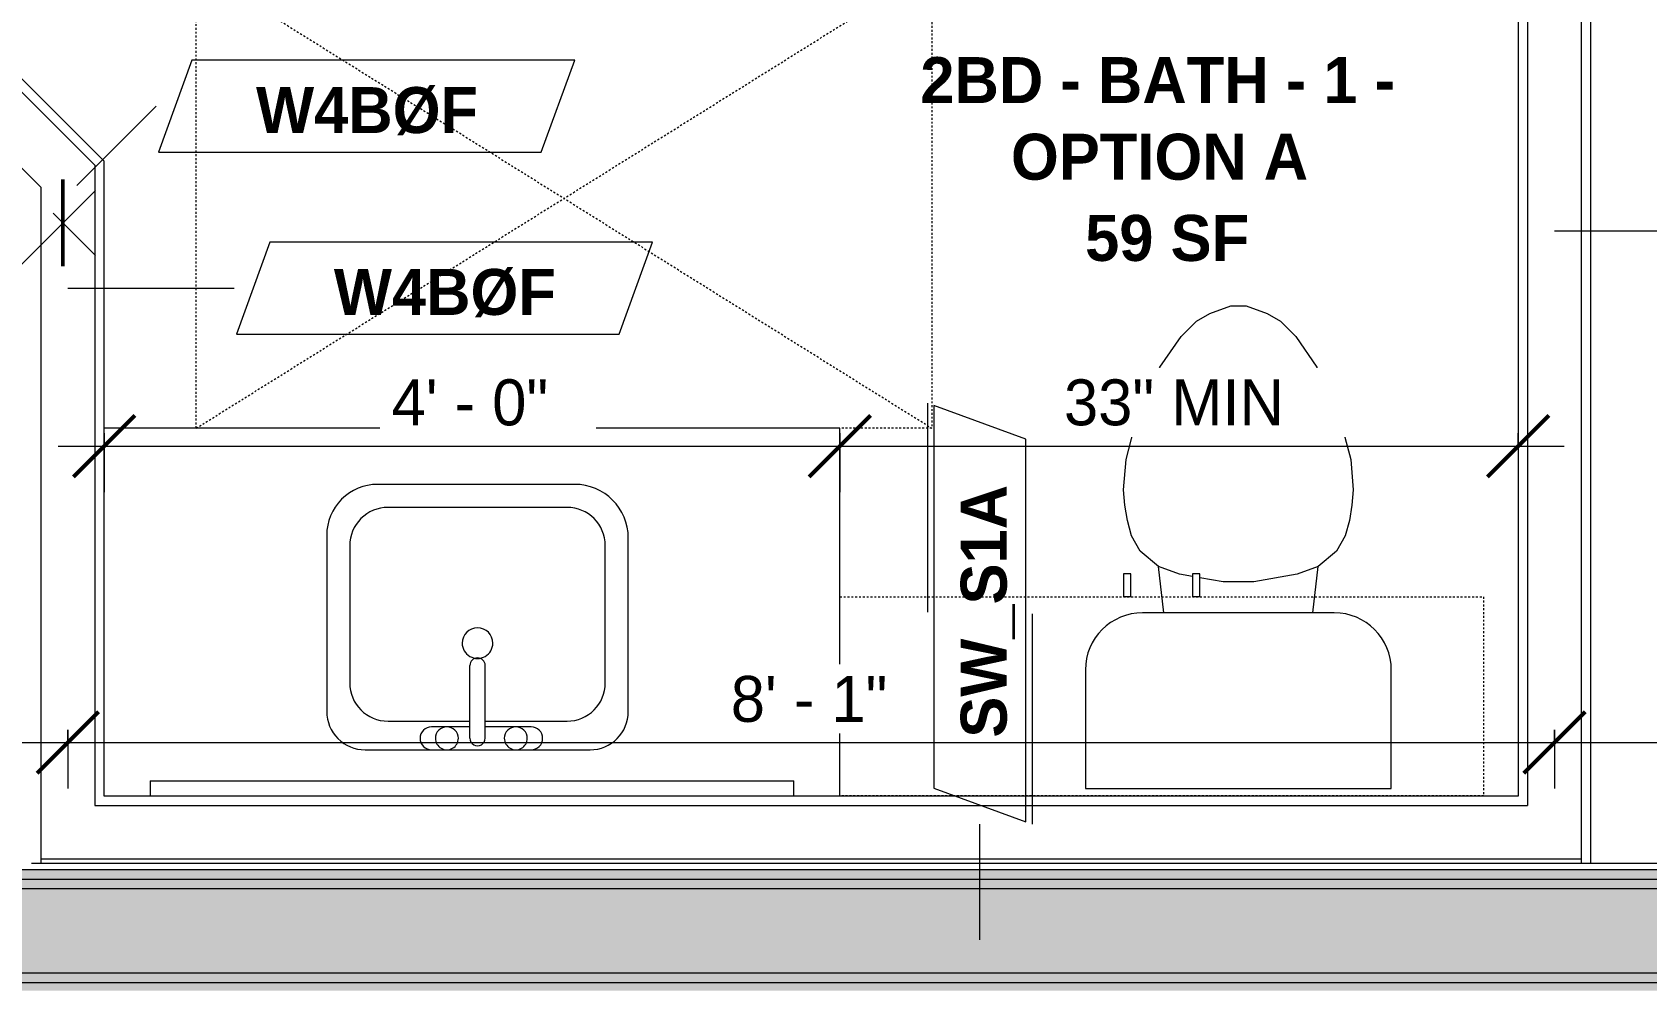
# Model space of a CAD drawing. Header units: inches. Extents: x -4058 to -1781, y 9814 to 12264.
# Drawn here: x -2380.9 to -2275.6, y 11679.5 to 11741.6 of the extents above; entities that cross this region are included whole.
import ezdxf

# ---------------------------------------------------------------- set-up
doc = ezdxf.new("R2010")
doc.units = ezdxf.units.IN
doc.header["$MEASUREMENT"] = 0
doc.linetypes.add('Dash', pattern=[0.25, 0.125, -0.125])
for name, color, linetype, lineweight in [('0-1', 7, 'Continuous', 5), ('A-ANNO-DIMS', 211, 'Continuous', 9), ('A-ANNO-DIMS-32', 211, 'Continuous', 9), ('A-AREA-IDEN', 2, 'Continuous', 9), ('A-DOOR-2', 31, 'Continuous', 9), ('A-FLOR-2', 192, 'Continuous', 9), ('A-GENM', 5, 'Continuous', 9), ('A-GENM-2', 147, 'Dash', 9), ('A-WALL-1', 7, 'Continuous', 9), ('A-WALL-2', 113, 'Continuous', 9), ('A-WALL-IDEN', 211, 'Continuous', 9), ('I-WALL-2', 10, 'Continuous', 5), ('I-WALL-3', 7, 'Continuous', 9), ('P-SANR-FIXT', 6, 'Continuous', 9), ('Q-CASE', 31, 'Continuous', 9), ('Q-CASE-3', 31, 'Dash', 9)]:
    doc.layers.add(name, color=color, linetype=linetype, lineweight=lineweight)
doc.styles.add('Century Gothic', font='ufonts.com_century-gothic.ttf', dxfattribs={"height": 3})
doc.styles.add('Century Gothic_B_1', font='GOTHICB.TTF', dxfattribs={"height": 3})
doc.dimstyles.new('MARKETING_DIMENSION', dxfattribs={"dimscale": 12, "dimtxt": 3.132505, "dimasz": 0.333333, "dimexe": 0.25, "dimexo": 0.166667, "dimgap": 0.041667, "dimtad": 1, "dimdec": 4, "dimrnd": 0.0625, "dimzin": 3, "dimdsep": 46, "dimlunit": 4, "dimtxsty": 'Century Gothic', "dimblk1": 'OBLIQUE', "dimblk2": 'OBLIQUE', "dimsah": 1, "dimcen": 0.09, "dimdle": 0.25, "dimazin": 0, "dimtfac": 1, "dimtdec": 4, "dimtix": 1, "dimtmove": 0, "dimatfit": 3, "dimfxl": 1, "dimtvp": 1, "dimtfill": 1, "dimfrac": 2, "dimtolj": 1, "dimtzin": 0, "dimarcsym": 2})
doc.dimstyles.new('THE_DIMENSION_STRING', dxfattribs={"dimscale": 12, "dimtxt": 3.132505, "dimasz": 0.333333, "dimexe": 0.25, "dimexo": 0.166667, "dimgap": 0.041667, "dimtad": 1, "dimdec": 4, "dimrnd": 0.0625, "dimzin": 3, "dimdsep": 46, "dimlunit": 4, "dimtxsty": 'Century Gothic', "dimblk1": 'OBLIQUE', "dimblk2": 'OBLIQUE', "dimsah": 1, "dimcen": 0.09, "dimdle": 0.25, "dimazin": 0, "dimtfac": 1, "dimtdec": 4, "dimtix": 1, "dimtmove": 0, "dimatfit": 3, "dimfxl": 1, "dimtvp": 1, "dimtfill": 1, "dimfrac": 2, "dimtolj": 1, "dimtzin": 0, "dimarcsym": 2})
doc.dimstyles.new('THE_DIMENSION_STRING_3', dxfattribs={"dimscale": 12, "dimtxt": 3.132505, "dimasz": 0.333333, "dimexe": 0.25, "dimexo": 0.166667, "dimgap": 0.041667, "dimtad": 1, "dimdec": 4, "dimrnd": 0.0625, "dimzin": 3, "dimdsep": 46, "dimlunit": 4, "dimtxsty": 'Century Gothic', "dimblk1": 'OBLIQUE', "dimblk2": 'OBLIQUE', "dimsah": 1, "dimcen": 0.09, "dimdle": 0.25, "dimazin": 0, "dimtfac": 1, "dimtdec": 4, "dimtix": 1, "dimtmove": 0, "dimatfit": 3, "dimfxl": 1, "dimtvp": 1, "dimtfill": 1, "dimfrac": 2, "dimtolj": 1, "dimtzin": 0, "dimarcsym": 2})

# ---------------------------------------------------------------- blocks, each defined once
blk = doc.blocks.new('CTR - 1st Phase - Common Walls_rvt-1-UNIT PLANS - 1ST FLOOR')
at = {"layer": 'I-WALL-2'}
for points in [[(-2104.82, 11685.74), (-2104.82, 11686.36), (-2438.44, 11686.36), (-2437.81, 11685.74), (-2156.62, 11685.74)], [(-2104.82, 11686.36), (-2104.82, 11686.99), (-2438.18, 11686.99), (-2437.55, 11686.36), (-2156.62, 11686.36)], [(-2104.82, 11680.24), (-2104.82, 11685.74), (-2437.81, 11685.74), (-2435.06, 11682.99), (-2437.81, 11680.24), (-2156.62, 11680.24)], [(-2104.82, 11679.61), (-2104.82, 11680.24), (-2437.81, 11680.24), (-2438.44, 11679.61), (-2156.62, 11679.61)], [(-2104.82, 11679.11), (-2104.82, 11679.61), (-2437.73, 11679.61), (-2438.23, 11679.11), (-2156.62, 11679.11)]]:
    blk.add_hatch(color=256, dxfattribs=at).paths.add_polyline_path(points, flags=0)
at = {"layer": 'A-WALL-1'}
for p, q in [((-2104.82, 11686.36), (-2437.55, 11686.36)), ((-2104.82, 11685.74), (-2436.93, 11685.74)), ((-2104.82, 11680.24), (-2436.22, 11680.24)), ((-2104.82, 11679.61), (-2436.85, 11679.61))]:
    blk.add_line(p, q, dxfattribs=at)
at = {"layer": 'I-WALL-3'}
blk.add_line((-2104.82, 11686.99), (-2438.18, 11686.99), dxfattribs=at)
blk = doc.blocks.new('SWING - SINGLE - FLUSH - SWING - FLUSH - 2-10 x 6-8 - PRIVACY-4202135-UNIT PLANS - 1ST FLOOR')
at = {"layer": 'A-DOOR-2'}
for p, q in [((15, 4.25), (15, 38.26)), ((17, 38.26), (15, 38.26)), ((17, 4.25), (17, 38.26)), ((-17, 4.75), (-20, 4.75)), ((-20, 4.75), (-20, 4.25)), ((-20, 4.25), (-17, 4.25)), ((-17, 4.25), (-17, 4.75)), ((17, 4.25), (15, 4.25)), ((18.87, 4.75), (17, 4.75)), ((17, 4.75), (17, 4.25)), ((17, 4.25), (18.87, 4.25)), ((-17, -4.25), (-20, -4.25)), ((-20, -4.25), (-20, -4.75)), ((-20, -4.75), (-17, -4.75)), ((-17, -4.75), (-17, -4.25)), ((20, -4.25), (17, -4.25)), ((17, -4.25), (17, -4.75)), ((17, -4.75), (20, -4.75)), ((20, -4.75), (20, -4.25))]:
    blk.add_line(p, q, dxfattribs=at)
blk.add_arc((17, 4.25), 34.07, 93.3657, 180, dxfattribs=at)
blk = doc.blocks.new('M_Sink Vanity-Square - 500 x 440mm-1352614-UNIT PLANS - 1ST FLOOR')
at = {"layer": 'P-SANR-FIXT'}
for p, q in [((7.96, 7.09), (-6.72, 7.09)), ((3.62, 7.09), (-2.88, 7.09)), ((0.12, 6.33), (0.12, 1.59)), ((1.12, 6.33), (1.12, 1.59)), ((-2.88, 5.59), (0.12, 5.59)), ((1.12, 5.59), (3.62, 5.59)), ((-9.22, 4.59), (-9.22, -6.73)), ((0.12, 5.22), (-5.22, 5.22)), ((6.46, 5.22), (1.12, 5.22)), ((10.46, -6.91), (10.46, 4.59)), ((-7.72, 2.72), (-7.72, -6.23)), ((8.96, -6.23), (8.96, 2.72)), ((-5.22, -8.73), (6.46, -8.73)), ((-5.72, -10.23), (7.14, -10.23))]:
    blk.add_line(p, q, dxfattribs=at)
for centre, radius, start, end in [((-6.72, 4.59), 2.5, 90, 180), ((-2.88, 6.34), 0.75, 90, 270), ((-1.88, 6.34), 0.75, 360, 180), ((-1.88, 6.34), 0.75, 180, 0), ((0.62, 6.33), 0.5, 360, 180), ((2.62, 6.34), 0.75, 360, 180), ((2.62, 6.34), 0.75, 180, 360), ((3.62, 6.34), 0.75, 270, 90), ((7.96, 4.59), 2.5, 360, 90), ((-5.22, 2.72), 2.5, 90, 180), ((6.46, 2.72), 2.5, 0, 90), ((0.62, 0.13), 1, 360, 180), ((0.62, 1.59), 0.5, 180, 0), ((0.62, 0.13), 1, 180, 0), ((-5.22, -6.23), 2.5, 180, 270), ((6.46, -6.23), 2.5, 270, 0), ((-5.72, -6.73), 3.5, 180, 270), ((7.14, -6.91), 3.32, 270, 0)]:
    blk.add_arc(centre, radius, start, end, dxfattribs=at)
blk = doc.blocks.new('Bath Vanity - Bath Vanity 48_-V49-UNIT PLANS - 1ST FLOOR')
at = {"layer": 'Q-CASE'}
for p, q in [((-23.26, 0), (-23.26, -24)), ((-23.26, -24), (24.74, -24))]:
    blk.add_line(p, q, dxfattribs=at)
blk = doc.blocks.new('Toilet-Domestic-3D - Toilet-Domestic-3D-V50-UNIT PLANS - 1ST FLOOR')
at = {"layer": 'P-SANR-FIXT'}
for p, q in [((-1.87, 11.5), (-0.5, 12)), ((-0.5, 12), (0.5, 12)), ((0.5, 12), (1.87, 11.5)), ((-3.74, 10), (-2.74, 11)), ((-2.74, 11), (-1.87, 11.5)), ((1.87, 11.5), (2.74, 11)), ((2.74, 11), (3.74, 10)), ((-5.13, 8), (-3.74, 10)), ((3.74, 10), (5.13, 8)), ((-6.06, 6), (-5.13, 8)), ((5.13, 8), (6.06, 6)), ((-6.79, 4), (-6.06, 6)), ((6.06, 6), (6.79, 4)), ((-7.33, 1.99), (-6.79, 4)), ((6.79, 4), (7.33, 1.99)), ((-7.5, 0), (-7.33, 1.99)), ((7.33, 1.99), (7.5, 0)), ((-7.41, -1), (-7.5, 0)), ((-7.24, -2), (-7.41, -1)), ((7.41, -1), (7.24, -2)), ((7.5, 0), (7.41, -1)), ((-6.97, -3), (-7.24, -2)), ((7.24, -2), (6.97, -3)), ((-6.4, -4), (-6.97, -3)), ((6.97, -3), (6.4, -4)), ((-5.21, -5), (-6.4, -4)), ((6.4, -4), (5.21, -5)), ((-3.84, -5.5), (-5.21, -5)), ((-4.86, -8.02), (-5.21, -5)), ((5.21, -5), (3.84, -5.5)), ((4.86, -8.02), (5.21, -5)), ((-3, -5.65), (-3.84, -5.5)), ((-1, -6), (-2.51, -5.73)), ((1, -6), (-1, -6)), ((3.84, -5.5), (1, -6)), ((6.25, -8.02), (-6.25, -8.02)), ((-9.98, -11.75), (-9.98, -19.48)), ((9.98, -19.48), (9.98, -11.75)), ((-9.98, -19.48), (9.98, -19.48))]:
    blk.add_line(p, q, dxfattribs=at)
for centre, start, end in [((-6.25, -11.75), 90, 180), ((6.25, -11.75), 0, 90)]:
    blk.add_arc(centre, 3.73, start, end, dxfattribs=at)
blk = doc.blocks.new('300 Series Wall Hung Cabinet_326 - 42_-3698941-UNIT PLANS - 1ST FLOOR')
at = {"layer": 'Q-CASE'}
for p, q in [((-2.01, 14.69), (-2.5, 14.69)), ((-2.5, 14.69), (-2.5, 13.19)), ((-2.01, 13.19), (-2.01, 14.69)), ((2.49, 14.69), (2, 14.69)), ((2, 14.69), (2, 13.19)), ((2.49, 13.19), (2.49, 14.69)), ((-2.01, 13.19), (-2.5, 13.19)), ((2.49, 13.19), (2, 13.19))]:
    blk.add_line(p, q, dxfattribs=at)
at = {"layer": 'Q-CASE-3'}
for p, q in [((-21, 0.19), (-21, 13.19)), ((-21, 13.19), (21, 13.19)), ((21, 13.19), (21, 0.19)), ((21, 0.19), (-21, 0.19))]:
    blk.add_line(p, q, dxfattribs=at)
blk = doc.blocks.new('BATHROOM MIRROR - BATHROOM MIRROR 42_-2844766-UNIT PLANS - 1ST FLOOR')
at = {"layer": 'Q-CASE'}
for p, q in [((-20.26, -23), (21.74, -23)), ((-20.26, -23), (-20.26, -24)), ((21.74, -24), (21.74, -23)), ((21.74, -24), (-20.26, -24))]:
    blk.add_line(p, q, dxfattribs=at)
blk = doc.blocks.new('ADA Clearances - 30_x48_-V147-UNIT PLANS - 1ST FLOOR')
at = {"layer": 'A-GENM-2'}
for p, q in [((15, 24), (-15, -24)), ((-15, 24), (15, -24)), ((-15, 24), (15, 24)), ((15, 24), (15, -24)), ((-15, -24), (-15, -18)), ((15, -24), (-15, -24))]:
    blk.add_line(p, q, dxfattribs=at)
blk = doc.blocks.new('DIMBLOCK248-UNIT PLANS - 1ST FLOOR')
at = {"layer": 'A-ANNO-DIMS-32', "lineweight": 50}
for p, q in [((-2378.6, 11695.3), (-2376.6, 11697.3)), ((-2281.6, 11695.3), (-2279.6, 11697.3)), ((-2378.6, 11695.3), (-2380.6, 11693.3)), ((-2281.6, 11695.3), (-2283.6, 11693.3))]:
    blk.add_line(p, q, dxfattribs=at)
at = {"layer": 'A-ANNO-DIMS-32'}
for p, q in [((-2378.6, 11696.13), (-2378.6, 11692.3)), ((-2378.6, 11695.3), (-2378.6, 11696.13)), ((-2281.6, 11696.13), (-2281.6, 11692.3)), ((-2281.6, 11695.3), (-2281.6, 11696.13)), ((-2381.6, 11695.3), (-2281.6, 11695.3))]:
    blk.add_line(p, q, dxfattribs=at)
at = {"layer": 'A-ANNO-DIMS-32', "color": 0, "insert": (-2335.34, 11699.64), "char_height": 3, "width": 12.5897, "attachment_point": 1, "line_spacing_factor": 0.984502, "style": 'Century Gothic', "bg_fill": 3, "box_fill_scale": 1.25, "bg_fill_color": 256, "bg_fill_true_color": 13158600, "bg_fill_transparency": 0}
blk.add_mtext('8\' - 1"', dxfattribs=at)
blk = doc.blocks.new('_Oblique')
at = {"color": 0, "linetype": 'ByBlock', "lineweight": -2}
blk.add_line((-0.5, -0.5), (0.5, 0.5), dxfattribs=at)
blk = doc.blocks.new('DIMBLOCK249-UNIT PLANS - 1ST FLOOR')
at = {"layer": 'A-ANNO-DIMS-32', "lineweight": 50}
for p, q in [((-2281.6, 11695.3), (-2279.6, 11697.3)), ((-2104.82, 11695.3), (-2102.82, 11697.3)), ((-2281.6, 11695.3), (-2283.6, 11693.3)), ((-2104.82, 11695.3), (-2106.82, 11693.3))]:
    blk.add_line(p, q, dxfattribs=at)
at = {"layer": 'A-ANNO-DIMS-32'}
for p, q in [((-2281.6, 11696.13), (-2281.6, 11692.3)), ((-2281.6, 11695.3), (-2281.6, 11696.13)), ((-2104.82, 11696.13), (-2104.82, 11692.3)), ((-2104.82, 11695.3), (-2104.82, 11696.13)), ((-2281.6, 11695.3), (-2101.82, 11695.3))]:
    blk.add_line(p, q, dxfattribs=at)
at = {"layer": 'A-ANNO-DIMS-32', "color": 0, "insert": (-2203.45, 11699.64), "char_height": 3, "width": 24.5827, "attachment_point": 1, "line_spacing_factor": 0.984502, "style": 'Century Gothic', "bg_fill": 3, "box_fill_scale": 1.25, "bg_fill_color": 256, "bg_fill_true_color": 13158600, "bg_fill_transparency": 0}
blk.add_mtext('14\' - 8 3/4"', dxfattribs=at)
blk = doc.blocks.new('DIMBLOCK251-UNIT PLANS - 1ST FLOOR')
at = {"layer": 'A-ANNO-DIMS-32', "lineweight": 50}
for p, q in [((-2378.92, 11729.2), (-2378.92, 11732.03)), ((-2378.92, 11729.2), (-2378.92, 11726.37)), ((-2403.57, 11704.55), (-2403.57, 11707.38)), ((-2403.57, 11704.55), (-2403.57, 11701.72))]:
    blk.add_line(p, q, dxfattribs=at)
at = {"layer": 'A-ANNO-DIMS-32'}
for p, q in [((-2403.57, 11704.55), (-2376.8, 11731.32)), ((-2379.56, 11729.84), (-2376.8, 11727.08)), ((-2378.92, 11729.2), (-2379.56, 11729.84)), ((-2411.95, 11712.93), (-2401.44, 11702.43)), ((-2403.57, 11704.55), (-2411.95, 11712.93))]:
    blk.add_line(p, q, dxfattribs=at)
at = {"layer": 'A-ANNO-DIMS-32', "color": 0, "insert": (-2401.56, 11712.7), "char_height": 3, "width": 24.5827, "attachment_point": 1, "rotation": 45, "line_spacing_factor": 0.984502, "style": 'Century Gothic', "bg_fill": 3, "box_fill_scale": 1.25, "bg_fill_color": 256, "bg_fill_true_color": 13158600, "bg_fill_transparency": 0}
blk.add_mtext('2\' - 10 7/8"', dxfattribs=at)
blk = doc.blocks.new('Wall Tag - Shear Wall-3956451-UNIT PLANS - 1ST FLOOR')
at = {"layer": 'A-WALL-IDEN'}
for p, q in [((0.4291, 0.1068), (0.0033, 0.1068)), ((-0.3561, 0.0937), (-0.4244, -0.0937)), ((0.4244, 0.0937), (-0.3561, 0.0937)), ((0.3561, -0.0937), (0.4244, 0.0937)), ((-0.4244, -0.0937), (0.3561, -0.0937)), ((0, -0.1068), (-0.4291, -0.1068))]:
    blk.add_line(p, q, dxfattribs=at)
blk = doc.blocks.new('DIMBLOCK788-UNIT PLANS - 1ST FLOOR')
at = {"layer": 'A-ANNO-DIMS-32', "lineweight": 50}
for p, q in [((-2376.22, 11714.64), (-2374.22, 11716.64)), ((-2328.22, 11714.64), (-2326.22, 11716.64)), ((-2376.22, 11714.64), (-2378.22, 11712.64)), ((-2328.22, 11714.64), (-2330.22, 11712.64))]:
    blk.add_line(p, q, dxfattribs=at)
at = {"layer": 'A-ANNO-DIMS-32'}
for p, q in [((-2376.22, 11715.47), (-2376.22, 11711.64)), ((-2376.22, 11714.64), (-2376.22, 11715.47)), ((-2328.22, 11715.47), (-2328.22, 11711.64)), ((-2328.22, 11714.64), (-2328.22, 11715.47)), ((-2379.22, 11714.64), (-2325.22, 11714.64))]:
    blk.add_line(p, q, dxfattribs=at)
at = {"layer": 'A-ANNO-DIMS-32', "color": 0, "insert": (-2357.47, 11718.99), "char_height": 3, "width": 12.5897, "attachment_point": 1, "line_spacing_factor": 0.984502, "style": 'Century Gothic', "bg_fill": 3, "box_fill_scale": 1.25, "bg_fill_color": 256, "bg_fill_true_color": 13158600, "bg_fill_transparency": 0}
blk.add_mtext('4\' - 0"', dxfattribs=at)
blk = doc.blocks.new('DIMBLOCK792-UNIT PLANS - 1ST FLOOR')
at = {"layer": 'A-ANNO-DIMS-32', "lineweight": 50}
for p, q in [((-2328.22, 11714.64), (-2326.22, 11716.64)), ((-2283.97, 11714.64), (-2281.97, 11716.64)), ((-2328.22, 11714.64), (-2330.22, 11712.64)), ((-2283.97, 11714.64), (-2285.97, 11712.64))]:
    blk.add_line(p, q, dxfattribs=at)
at = {"layer": 'A-ANNO-DIMS-32'}
for p, q in [((-2328.22, 11715.47), (-2328.22, 11711.64)), ((-2328.22, 11714.64), (-2328.22, 11715.47)), ((-2283.97, 11715.47), (-2283.97, 11711.64)), ((-2283.97, 11714.64), (-2283.97, 11715.47)), ((-2331.22, 11714.64), (-2280.97, 11714.64))]:
    blk.add_line(p, q, dxfattribs=at)
at = {"layer": 'A-ANNO-DIMS-32', "color": 0, "insert": (-2313.6, 11718.99), "char_height": 3, "width": 18.0194, "attachment_point": 1, "line_spacing_factor": 0.984502, "style": 'Century Gothic', "bg_fill": 3, "box_fill_scale": 1.25, "bg_fill_color": 256, "bg_fill_true_color": 13158600, "bg_fill_transparency": 0}
blk.add_mtext('33" MIN', dxfattribs=at)
blk = doc.blocks.new('Wall Tag - Arch Wall-3956453-UNIT PLANS - 1ST FLOOR')
at = {"layer": 'A-WALL-IDEN'}
for p, q in [((-0.3561, 0.0937), (-0.4244, -0.0937)), ((0.4244, 0.0937), (-0.3561, 0.0937)), ((0.3561, -0.0937), (0.4244, 0.0937)), ((-0.4244, -0.0937), (0.3561, -0.0937))]:
    blk.add_line(p, q, dxfattribs=at)

msp = doc.modelspace()

# ---------------------------------------------------------------- linework, layer by layer
at = {"layer": 'A-FLOR-2'}
msp.add_line((-2279.22069, 11687.4269), (-2225.44874, 11687.4269), dxfattribs=at)
at = {"layer": 'A-WALL-2'}
for p, q in [((-2279.84569, 11756.20193), (-2279.84569, 11687.4269)), ((-2279.22069, 11687.4269), (-2279.22069, 11756.46081)), ((-2376.84569, 11732.95996), (-2395.42879, 11751.54306)), ((-2376.22069, 11733.21885), (-2394.5449, 11751.54306)), ((-2283.97069, 11749.19), (-2283.97069, 11691.8019)), ((-2283.34569, 11749.44888), (-2283.34569, 11691.1769)), ((-2380.34569, 11731.51022), (-2389.41838, 11740.58291)), ((-2376.84569, 11732.95996), (-2376.84569, 11691.1769)), ((-2376.22069, 11691.8019), (-2376.22069, 11733.21885)), ((-2380.34569, 11687.4269), (-2380.34569, 11731.51022)), ((-2373.22069, 11691.8019), (-2376.22069, 11691.8019)), ((-2283.97069, 11691.8019), (-2331.22069, 11691.8019)), ((-2376.84569, 11691.1769), (-2283.34569, 11691.1769)), ((-2380.97069, 11687.4269), (-2279.22069, 11687.4269)), ((-2279.84569, 11687.6769), (-2380.34569, 11687.6769))]:
    msp.add_line(p, q, dxfattribs=at)
at = {"layer": 'A-WALL-IDEN'}
for p, q in [((-2281.59569, 11728.67834), (-2270.75253, 11728.67834)), ((-2319.08993, 11682.4269), (-2319.08993, 11689.96763))]:
    msp.add_line(p, q, dxfattribs=at)

# ---------------------------------------------------------------- block references
at = {"layer": '0-1'}
msp.add_blockref('CTR - 1st Phase - Common Walls_rvt-1-UNIT PLANS - 1ST FLOOR', (0, 0), dxfattribs=at)
at = {"layer": 'A-DOOR-2', "rotation": 134.9999999999909}
msp.add_blockref('SWING - SINGLE - FLUSH - SWING - FLUSH - 2-10 x 6-8 - PRIVACY-4202135-UNIT PLANS - 1ST FLOOR', (-2296.6821, 11767.91181), dxfattribs=at)
at = {"layer": 'A-GENM', "rotation": 89.99999999981775}
msp.add_blockref('ADA Clearances - 30_x48_-V147-UNIT PLANS - 1ST FLOOR', (-2346.22069, 11730.8019), dxfattribs=at)
at = {"layer": 'A-WALL-IDEN', "xscale": 31.99999999999999, "yscale": 31.99999999999999, "zscale": 31.99999999999999}
for p in [(-2359.10027, 11736.8132), (-2354.02083, 11724.94562)]:
    msp.add_blockref('Wall Tag - Arch Wall-3956453-UNIT PLANS - 1ST FLOOR', p, dxfattribs=at)
at = {"layer": 'P-SANR-FIXT'}
msp.add_blockref('Toilet-Domestic-3D - Toilet-Domestic-3D-V50-UNIT PLANS - 1ST FLOOR', (-2302.22069, 11711.77812), dxfattribs=at)
at = {"layer": 'P-SANR-FIXT', "rotation": 180}
msp.add_blockref('M_Sink Vanity-Square - 500 x 440mm-1352614-UNIT PLANS - 1ST FLOOR', (-2351.24601, 11701.90727), dxfattribs=at)
at = {"layer": 'Q-CASE', "rotation": 180}
msp.add_blockref('Bath Vanity - Bath Vanity 48_-V49-UNIT PLANS - 1ST FLOOR', (-2351.48298, 11691.8019), dxfattribs=at)
at = {"layer": 'Q-CASE'}
for name, p in [('300 Series Wall Hung Cabinet_326 - 42_-3698941-UNIT PLANS - 1ST FLOOR', (-2307.22069, 11691.6144)), ('BATHROOM MIRROR - BATHROOM MIRROR 42_-2844766-UNIT PLANS - 1ST FLOOR', (-2352.95839, 11715.8019))]:
    msp.add_blockref(name, p, dxfattribs=at)

# ---------------------------------------------------------------- texts
at = {"layer": 'A-AREA-IDEN', "char_height": 3, "attachment_point": 1, "style": 'Century Gothic_B_1'}
for s, insert, width in [('2BD - BATH - 1 -', (-2322.97471, 11740.0168), 38.481), ('OPTION A', (-2317.05804, 11735.0168), 24.24), ('59 SF', (-2312.22195, 11729.71809), 12.423)]:
    msp.add_mtext(s, dxfattribs=dict(at, insert=insert, width=width))
at = {"layer": 'A-WALL-IDEN', "char_height": 3, "width": 17.372, "attachment_point": 1, "style": 'Century Gothic_B_1'}
for insert in [(-2366.31619, 11738.06073), (-2361.23675, 11726.19316)]:
    msp.add_mtext('W4BØF', dxfattribs=dict(at, insert=insert))

# ---------------------------------------------------------------- next in the draw order: dimensions: what is measured, and where the dimension line sits
at = {"layer": 'A-ANNO-DIMS'}
dim = msp.add_linear_dim(base=(-2378.91773, 11729.19837), p1=(-2413.35929, 11714.3439), p2=(-2380.97069, 11731.25133), angle=45, dimstyle='THE_DIMENSION_STRING', override={"dimpost": '<>', "dimfxl": 36.536045}, dxfattribs=at)
dim.commit()
dim.dimension.update_dxf_attribs({"geometry": 'DIMBLOCK251-UNIT PLANS - 1ST FLOOR', "text_midpoint": (-2392.82684, 11718.45947)})
dim = msp.add_linear_dim(base=(-2281.59569, 11695.29787), p1=(-2378.59569, 11698.12629), p2=(-2281.59569, 11698.12629), dimstyle='MARKETING_DIMENSION', override={"dimpost": '<>', "dimfxl": 97}, dxfattribs=at)
dim.commit()
dim.dimension.update_dxf_attribs({"geometry": 'DIMBLOCK248-UNIT PLANS - 1ST FLOOR', "text_midpoint": (-2330.09569, 11697.37332)})

# ---------------------------------------------------------------- next in the draw order: linework, layer by layer
at = {"layer": 'A-WALL-IDEN'}
for p, q in [((-2378.00289, 11731.64229), (-2372.83197, 11736.8132)), ((-2378.59569, 11724.94562), (-2367.75253, 11724.94562))]:
    msp.add_line(p, q, dxfattribs=at)

# ---------------------------------------------------------------- next in the draw order: block references
at = {"layer": 'A-WALL-IDEN', "xscale": 31.99999999999999, "yscale": 31.99999999999999, "zscale": 31.99999999999999, "rotation": 89.99999999999955}
msp.add_blockref('Wall Tag - Shear Wall-3956451-UNIT PLANS - 1ST FLOOR', (-2319.08993, 11703.69933), dxfattribs=at)

# ---------------------------------------------------------------- next in the draw order: texts
at = {"layer": 'A-WALL-IDEN', "insert": (-2320.33746, 11695.60782), "char_height": 3, "width": 19.493, "attachment_point": 1, "rotation": 90, "style": 'Century Gothic_B_1'}
msp.add_mtext('SW_S1A', dxfattribs=at)

# ---------------------------------------------------------------- next in the draw order: dimensions: what is measured, and where the dimension line sits
at = {"layer": 'A-ANNO-DIMS'}
for base, p1, p2, dimstyle, override, picture, middle in [((-2328.22069, 11714.64089), (-2376.22069, 11717.46931), (-2328.22069, 11717.46931), 'THE_DIMENSION_STRING_3', {"dimpost": '<>', "dimfxl": 48}, 'DIMBLOCK788-UNIT PLANS - 1ST FLOOR', (-2352.22069, 11716.71635)), ((-2104.823737, 11695.297866), (-2281.595688, 11698.126293), (-2104.823737, 11698.126293), 'MARKETING_DIMENSION', {"dimpost": '<>', "dimfxl": 176.771952}, 'DIMBLOCK249-UNIT PLANS - 1ST FLOOR', (-2193.209712, 11697.539538))]:
    dim = msp.add_linear_dim(base=base, p1=p1, p2=p2, dimstyle=dimstyle, override=override, dxfattribs=at)
    dim.commit()
    dim.dimension.update_dxf_attribs({"geometry": picture, "text_midpoint": middle})

# ---------------------------------------------------------------- next in the draw order: dimensions: what is measured, and where the dimension line sits
dim = msp.add_linear_dim(base=(-2283.97069, 11714.64089), p1=(-2328.22069, 11717.46931), p2=(-2283.97069, 11717.46931), text='33" MIN', dimstyle='THE_DIMENSION_STRING_3', override={"dimpost": '<>', "dimfxl": 44.25}, dxfattribs=at)
dim.commit()
dim.dimension.update_dxf_attribs({"geometry": 'DIMBLOCK792-UNIT PLANS - 1ST FLOOR', "text_midpoint": (-2306.09569, 11716.71635)})

doc.saveas('drawing.dxf')
